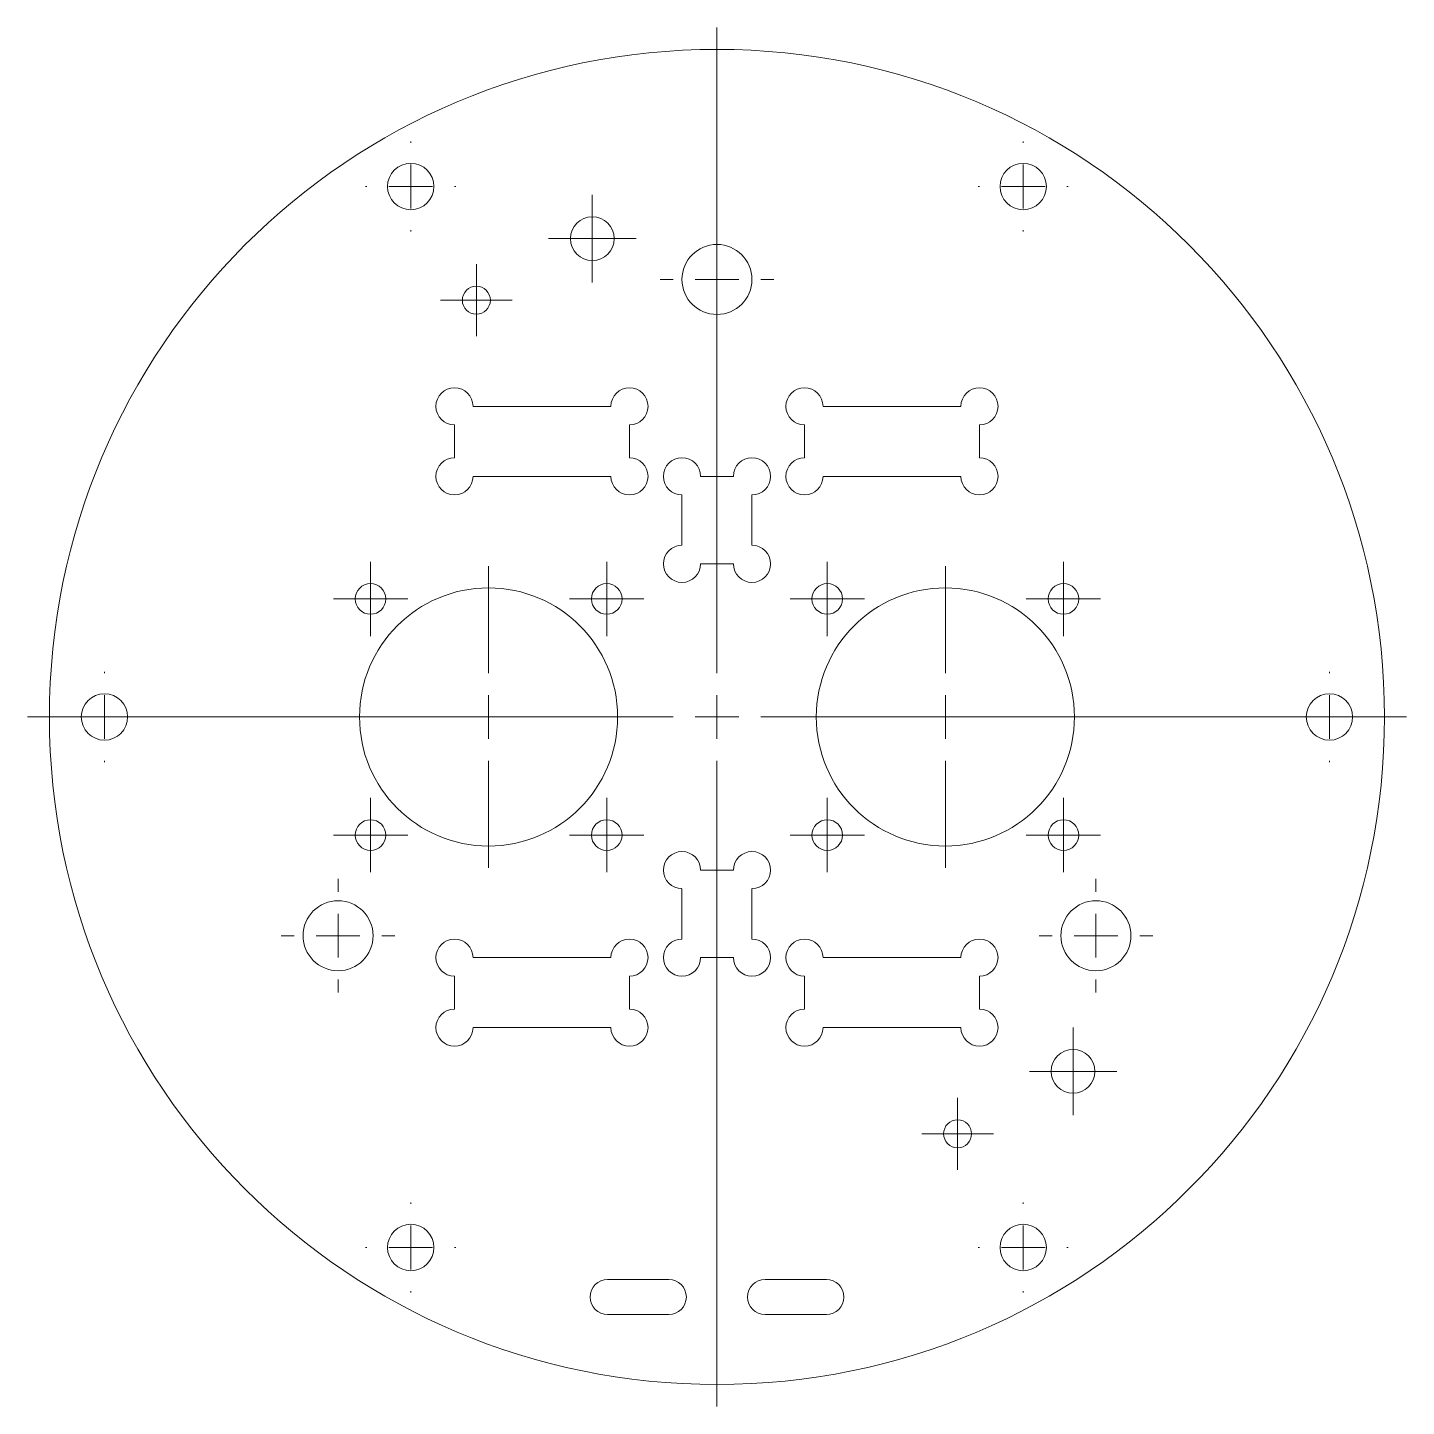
# Model space of a CAD drawing. Header units: millimetres. Extents: x 24 to 181, y 107 to 265.
import ezdxf

# ---------------------------------------------------------------- set-up
doc = ezdxf.new("R2010")
doc.units = ezdxf.units.MM

# ---------------------------------------------------------------- blocks, each defined once
blk = doc.blocks.new('SW_CENTERMARKSYMBOL_0')
at = {"color": 0, "linetype": 'Continuous', "lineweight": 0}
for p, q in [((0, 5), (0, 78.79)), ((0, 0), (0, 2.5)), ((-5, 0), (-78.79, 0)), ((0, 0), (-2.5, 0)), ((0, 0), (0, -2.5)), ((0, 0), (2.5, 0)), ((5, 0), (78.79, 0)), ((0, -5), (0, -78.79))]:
    blk.add_line(p, q, dxfattribs=at)
blk = doc.blocks.new('SW_CENTERMARKSYMBOL_1')
at = {"color": 0, "linetype": 'Continuous', "lineweight": 0}
for p, q in [((0, 5), (0, 6.5)), ((0, 0), (0, 2.5)), ((-5, 0), (-6.5, 0)), ((0, 0), (-2.5, 0)), ((0, 0), (0, -2.5)), ((0, 0), (2.5, 0)), ((5, 0), (6.5, 0)), ((0, -5), (0, -6.5))]:
    blk.add_line(p, q, dxfattribs=at)
blk = doc.blocks.new('SW_CENTERMARKSYMBOL_2')
at = {"color": 0, "linetype": 'Continuous', "lineweight": 0}
for p, q in [((0, 5), (0, 6.5)), ((0, 0), (0, 2.5)), ((-5, 0), (-6.5, 0)), ((0, 0), (-2.5, 0)), ((0, 0), (0, -2.5)), ((0, 0), (2.5, 0)), ((5, 0), (6.5, 0)), ((0, -5), (0, -6.5))]:
    blk.add_line(p, q, dxfattribs=at)
blk = doc.blocks.new('SW_CENTERMARKSYMBOL_3')
at = {"color": 0, "linetype": 'Continuous', "lineweight": 0}
for p, q in [((0, 5), (0, 6.5)), ((0, 0), (0, 2.5)), ((-5, 0), (-6.5, 0)), ((0, 0), (-2.5, 0)), ((0, 0), (0, -2.5)), ((0, 0), (2.5, 0)), ((5, 0), (6.5, 0)), ((0, -5), (0, -6.5))]:
    blk.add_line(p, q, dxfattribs=at)
blk = doc.blocks.new('SW_CENTERMARKSYMBOL_4')
at = {"color": 0, "linetype": 'Continuous', "lineweight": 0}
for p, q in [((0, 5), (0, 17.25)), ((0, 0), (0, 2.5)), ((-5, 0), (-17.25, 0)), ((0, 0), (-2.5, 0)), ((0, 0), (0, -2.5)), ((0, 0), (2.5, 0)), ((5, 0), (17.25, 0)), ((0, -5), (0, -17.25))]:
    blk.add_line(p, q, dxfattribs=at)
blk = doc.blocks.new('SW_CENTERMARKSYMBOL_5')
at = {"color": 0, "linetype": 'Continuous', "lineweight": 0}
for p, q in [((0, 2.5), (0, 4.25)), ((0, 0), (0, 2.5)), ((-2.5, 0), (-4.25, 0)), ((0, 0), (-2.5, 0)), ((0, 0), (0, -2.5)), ((0, 0), (2.5, 0)), ((2.5, 0), (4.25, 0)), ((0, -2.5), (0, -4.25))]:
    blk.add_line(p, q, dxfattribs=at)
blk = doc.blocks.new('SW_CENTERMARKSYMBOL_6')
at = {"color": 0, "linetype": 'Continuous', "lineweight": 0}
for p, q in [((0, 2.5), (0, 4.25)), ((0, 0), (0, 2.5)), ((-2.5, 0), (-4.25, 0)), ((0, 0), (-2.5, 0)), ((0, 0), (0, -2.5)), ((0, 0), (2.5, 0)), ((2.5, 0), (4.25, 0)), ((0, -2.5), (0, -4.25))]:
    blk.add_line(p, q, dxfattribs=at)
blk = doc.blocks.new('SW_CENTERMARKSYMBOL_7')
at = {"color": 0, "linetype": 'Continuous', "lineweight": 0}
for p, q in [((0, 5), (0, 17.25)), ((0, 0), (0, 2.5)), ((-5, 0), (-17.25, 0)), ((0, 0), (-2.5, 0)), ((0, 0), (0, -2.5)), ((0, 0), (2.5, 0)), ((5, 0), (17.25, 0)), ((0, -5), (0, -17.25))]:
    blk.add_line(p, q, dxfattribs=at)
blk = doc.blocks.new('SW_CENTERMARKSYMBOL_8')
at = {"color": 0, "linetype": 'Continuous', "lineweight": 0}
for p, q in [((0, 2.5), (0, 4.25)), ((0, 0), (0, 2.5)), ((-2.5, 0), (-4.25, 0)), ((0, 0), (-2.5, 0)), ((0, 0), (0, -2.5)), ((0, 0), (2.5, 0)), ((2.5, 0), (4.25, 0)), ((0, -2.5), (0, -4.25))]:
    blk.add_line(p, q, dxfattribs=at)
blk = doc.blocks.new('SW_CENTERMARKSYMBOL_9')
at = {"color": 0, "linetype": 'Continuous', "lineweight": 0}
for p, q in [((0, 2.5), (0, 4.25)), ((0, 0), (0, 2.5)), ((-2.5, 0), (-4.25, 0)), ((0, 0), (-2.5, 0)), ((0, 0), (0, -2.5)), ((0, 0), (2.5, 0)), ((2.5, 0), (4.25, 0)), ((0, -2.5), (0, -4.25))]:
    blk.add_line(p, q, dxfattribs=at)
blk = doc.blocks.new('SW_CENTERMARKSYMBOL_10')
at = {"color": 0, "linetype": 'Continuous', "lineweight": 0}
for p, q in [((0, 2.5), (0, 4.25)), ((0, 0), (0, 2.5)), ((-2.5, 0), (-4.25, 0)), ((0, 0), (-2.5, 0)), ((0, 0), (0, -2.5)), ((0, 0), (2.5, 0)), ((2.5, 0), (4.25, 0)), ((0, -2.5), (0, -4.25))]:
    blk.add_line(p, q, dxfattribs=at)
blk = doc.blocks.new('SW_CENTERMARKSYMBOL_11')
at = {"color": 0, "linetype": 'Continuous', "lineweight": 0}
for p, q in [((0, 2.5), (0, 4.25)), ((0, 0), (0, 2.5)), ((-2.5, 0), (-4.25, 0)), ((0, 0), (-2.5, 0)), ((0, 0), (0, -2.5)), ((0, 0), (2.5, 0)), ((2.5, 0), (4.25, 0)), ((0, -2.5), (0, -4.25))]:
    blk.add_line(p, q, dxfattribs=at)
blk = doc.blocks.new('SW_CENTERMARKSYMBOL_12')
at = {"color": 0, "linetype": 'Continuous', "lineweight": 0}
for p, q in [((0, 2.5), (0, 4.25)), ((0, 0), (0, 2.5)), ((-2.5, 0), (-4.25, 0)), ((0, 0), (-2.5, 0)), ((0, 0), (0, -2.5)), ((0, 0), (2.5, 0)), ((2.5, 0), (4.25, 0)), ((0, -2.5), (0, -4.25))]:
    blk.add_line(p, q, dxfattribs=at)
blk = doc.blocks.new('SW_CENTERMARKSYMBOL_13')
at = {"color": 0, "linetype": 'Continuous', "lineweight": 0}
for p, q in [((0, 2.5), (0, 4.25)), ((0, 0), (0, 2.5)), ((-2.5, 0), (-4.25, 0)), ((0, 0), (-2.5, 0)), ((0, 0), (0, -2.5)), ((0, 0), (2.5, 0)), ((2.5, 0), (4.25, 0)), ((0, -2.5), (0, -4.25))]:
    blk.add_line(p, q, dxfattribs=at)
blk = doc.blocks.new('SW_CENTERMARKSYMBOL_14')
at = {"color": 0, "linetype": 'Continuous', "lineweight": 0}
for p, q in [((0, 5), (0, 5.15)), ((0, 0), (0, 2.5)), ((-5, 0), (-5.15, 0)), ((0, 0), (-2.5, 0)), ((0, 0), (0, -2.5)), ((0, 0), (2.5, 0)), ((5, 0), (5.15, 0)), ((0, -5), (0, -5.15))]:
    blk.add_line(p, q, dxfattribs=at)
blk = doc.blocks.new('SW_CENTERMARKSYMBOL_15')
at = {"color": 0, "linetype": 'Continuous', "lineweight": 0}
for p, q in [((0, 5), (0, 5.15)), ((0, 0), (0, 2.5)), ((-5, 0), (-5.15, 0)), ((0, 0), (-2.5, 0)), ((0, 0), (0, -2.5)), ((0, 0), (2.5, 0)), ((5, 0), (5.15, 0)), ((0, -5), (0, -5.15))]:
    blk.add_line(p, q, dxfattribs=at)
blk = doc.blocks.new('SW_CENTERMARKSYMBOL_16')
at = {"color": 0, "linetype": 'Continuous', "lineweight": 0}
for p, q in [((0, 5), (0, 5.15)), ((0, 0), (0, 2.5)), ((-5, 0), (-5.15, 0)), ((0, 0), (-2.5, 0)), ((0, 0), (0, -2.5)), ((0, 0), (2.5, 0)), ((5, 0), (5.15, 0)), ((0, -5), (0, -5.15))]:
    blk.add_line(p, q, dxfattribs=at)
blk = doc.blocks.new('SW_CENTERMARKSYMBOL_17')
at = {"color": 0, "linetype": 'Continuous', "lineweight": 0}
for p, q in [((0, 5), (0, 5.15)), ((0, 0), (0, 2.5)), ((-5, 0), (-5.15, 0)), ((0, 0), (-2.5, 0)), ((0, 0), (0, -2.5)), ((0, 0), (2.5, 0)), ((5, 0), (5.15, 0)), ((0, -5), (0, -5.15))]:
    blk.add_line(p, q, dxfattribs=at)
blk = doc.blocks.new('SW_CENTERMARKSYMBOL_18')
at = {"color": 0, "linetype": 'Continuous', "lineweight": 0}
for p, q in [((0, 5), (0, 5.15)), ((0, 0), (0, 2.5)), ((-5, 0), (-5.15, 0)), ((0, 0), (-2.5, 0)), ((0, 0), (0, -2.5)), ((0, 0), (2.5, 0)), ((5, 0), (5.15, 0)), ((0, -5), (0, -5.15))]:
    blk.add_line(p, q, dxfattribs=at)
blk = doc.blocks.new('SW_CENTERMARKSYMBOL_19')
at = {"color": 0, "linetype": 'Continuous', "lineweight": 0}
for p, q in [((0, 5), (0, 5.15)), ((0, 0), (0, 2.5)), ((-5, 0), (-5.15, 0)), ((0, 0), (-2.5, 0)), ((0, 0), (0, -2.5)), ((0, 0), (2.5, 0)), ((5, 0), (5.15, 0)), ((0, -5), (0, -5.15))]:
    blk.add_line(p, q, dxfattribs=at)
blk = doc.blocks.new('SW_CENTERMARKSYMBOL_20')
at = {"color": 0, "linetype": 'Continuous', "lineweight": 0}
for p, q in [((0, 2.5), (0, 4.1)), ((0, 0), (0, 2.5)), ((-2.5, 0), (-4.1, 0)), ((0, 0), (-2.5, 0)), ((0, 0), (0, -2.5)), ((0, 0), (2.5, 0)), ((2.5, 0), (4.1, 0)), ((0, -2.5), (0, -4.1))]:
    blk.add_line(p, q, dxfattribs=at)
blk = doc.blocks.new('SW_CENTERMARKSYMBOL_21')
at = {"color": 0, "linetype": 'Continuous', "lineweight": 0}
for p, q in [((0, 2.5), (0, 4.1)), ((0, 0), (0, 2.5)), ((-2.5, 0), (-4.1, 0)), ((0, 0), (-2.5, 0)), ((0, 0), (0, -2.5)), ((0, 0), (2.5, 0)), ((2.5, 0), (4.1, 0)), ((0, -2.5), (0, -4.1))]:
    blk.add_line(p, q, dxfattribs=at)
blk = doc.blocks.new('SW_CENTERMARKSYMBOL_22')
at = {"color": 0, "linetype": 'Continuous', "lineweight": 0}
for p, q in [((0, 2.5), (0, 5)), ((0, 0), (0, 2.5)), ((-2.5, 0), (-5, 0)), ((0, 0), (-2.5, 0)), ((0, 0), (0, -2.5)), ((0, 0), (2.5, 0)), ((2.5, 0), (5, 0)), ((0, -2.5), (0, -5))]:
    blk.add_line(p, q, dxfattribs=at)
blk = doc.blocks.new('SW_CENTERMARKSYMBOL_23')
at = {"color": 0, "linetype": 'Continuous', "lineweight": 0}
for p, q in [((0, 2.5), (0, 5)), ((0, 0), (0, 2.5)), ((-2.5, 0), (-5, 0)), ((0, 0), (-2.5, 0)), ((0, 0), (0, -2.5)), ((0, 0), (2.5, 0)), ((2.5, 0), (5, 0)), ((0, -2.5), (0, -5))]:
    blk.add_line(p, q, dxfattribs=at)

msp = doc.modelspace()

# ---------------------------------------------------------------- linework, layer by layer
at = {"color": 7, "linetype": 'Continuous', "lineweight": 15}
for p, q in [((90.49, 221.27), (74.74, 221.27)), ((130.49, 221.27), (114.74, 221.27)), ((72.61, 219.14), (72.61, 215.39)), ((92.61, 215.39), (92.61, 219.14)), ((112.61, 219.14), (112.61, 215.39)), ((132.61, 215.39), (132.61, 219.14)), ((74.74, 213.27), (90.49, 213.27)), ((104.49, 213.27), (100.74, 213.27)), ((114.74, 213.27), (130.49, 213.27)), ((98.61, 211.14), (98.61, 205.39)), ((106.61, 205.39), (106.61, 211.14)), ((100.74, 203.27), (104.49, 203.27)), ((104.49, 168.27), (100.74, 168.27)), ((98.61, 166.14), (98.61, 160.39)), ((106.61, 160.39), (106.61, 166.14)), ((90.49, 158.27), (74.74, 158.27)), ((100.74, 158.27), (104.49, 158.27)), ((130.49, 158.27), (114.74, 158.27)), ((72.61, 156.14), (72.61, 152.39)), ((92.61, 152.39), (92.61, 156.14)), ((112.61, 156.14), (112.61, 152.39)), ((132.61, 152.39), (132.61, 156.14)), ((74.74, 150.27), (90.49, 150.27)), ((114.74, 150.27), (130.49, 150.27)), ((97.11, 121.48), (90.11, 121.48)), ((115.11, 121.48), (108.11, 121.48)), ((90.11, 117.48), (97.11, 117.48)), ((108.11, 117.48), (115.11, 117.48))]:
    msp.add_line(p, q, dxfattribs=at)
for centre, radius in [((102.61, 185.77), 76.29), ((67.61, 246.39), 2.65), ((137.61, 246.39), 2.65), ((88.36, 240.44), 2.5), ((102.61, 235.77), 4), ((75.11, 233.4), 1.6), ((63.02, 199.26), 1.75), ((76.51, 185.77), 14.75), ((90.01, 199.26), 1.75), ((115.22, 199.26), 1.75), ((128.71, 185.77), 14.75), ((142.21, 199.26), 1.75), ((32.61, 185.77), 2.65), ((172.61, 185.77), 2.65), ((63.02, 172.27), 1.75), ((90.01, 172.27), 1.75), ((115.22, 172.27), 1.75), ((142.21, 172.27), 1.75), ((59.31, 160.77), 4), ((145.92, 160.77), 4), ((143.31, 145.27), 2.5), ((130.11, 138.13), 1.6), ((67.61, 125.14), 2.65), ((137.61, 125.14), 2.65)]:
    msp.add_circle(centre, radius, dxfattribs=at)
for centre, radius, start, end in [((72.61, 221.27), 2.12, 0, 270), ((92.61, 221.27), 2.12, 270, 180), ((112.61, 221.27), 2.12, 0, 270), ((132.61, 221.27), 2.12, 270, 180), ((72.61, 213.27), 2.12, 90, 0), ((92.61, 213.27), 2.12, 180, 90), ((98.61, 213.27), 2.12, 0, 270), ((106.61, 213.27), 2.12, 270, 180), ((112.61, 213.27), 2.12, 90, 0), ((132.61, 213.27), 2.12, 180, 90), ((98.61, 203.27), 2.12, 90, 0), ((106.61, 203.27), 2.12, 180, 90), ((98.61, 168.27), 2.12, 0, 270), ((106.61, 168.27), 2.12, 270, 180), ((72.61, 158.27), 2.12, 0, 270), ((92.61, 158.27), 2.12, 270, 180), ((98.61, 158.27), 2.12, 90, 0), ((106.61, 158.27), 2.12, 180, 90), ((112.61, 158.27), 2.12, 0, 270), ((132.61, 158.27), 2.12, 270, 180), ((72.61, 150.27), 2.12, 90, 0), ((92.61, 150.27), 2.12, 180, 90), ((112.61, 150.27), 2.12, 90, 0), ((132.61, 150.27), 2.12, 180, 90), ((90.11, 119.48), 2, 90, 270), ((97.11, 119.48), 2, 270, 90), ((108.11, 119.48), 2, 90, 270), ((115.11, 119.48), 2, 270, 90)]:
    msp.add_arc(centre, radius, start, end, dxfattribs=at)

# ---------------------------------------------------------------- block references
at = {"color": 7, "linetype": 'Continuous', "lineweight": 0}
for name, p in [('SW_CENTERMARKSYMBOL_0', (102.61, 185.77)), ('SW_CENTERMARKSYMBOL_18', (67.61, 246.39)), ('SW_CENTERMARKSYMBOL_19', (137.61, 246.39)), ('SW_CENTERMARKSYMBOL_22', (88.36, 240.44)), ('SW_CENTERMARKSYMBOL_1', (102.61, 235.77)), ('SW_CENTERMARKSYMBOL_20', (75.11, 233.4)), ('SW_CENTERMARKSYMBOL_13', (63.02, 199.26)), ('SW_CENTERMARKSYMBOL_12', (90.01, 199.26)), ('SW_CENTERMARKSYMBOL_10', (115.22, 199.26)), ('SW_CENTERMARKSYMBOL_6', (142.21, 199.26)), ('SW_CENTERMARKSYMBOL_7', (76.51, 185.77)), ('SW_CENTERMARKSYMBOL_4', (128.71, 185.77)), ('SW_CENTERMARKSYMBOL_17', (32.61, 185.77)), ('SW_CENTERMARKSYMBOL_14', (172.61, 185.77)), ('SW_CENTERMARKSYMBOL_5', (63.02, 172.27)), ('SW_CENTERMARKSYMBOL_11', (90.01, 172.27)), ('SW_CENTERMARKSYMBOL_9', (115.22, 172.27)), ('SW_CENTERMARKSYMBOL_8', (142.21, 172.27)), ('SW_CENTERMARKSYMBOL_3', (59.31, 160.77)), ('SW_CENTERMARKSYMBOL_2', (145.92, 160.77)), ('SW_CENTERMARKSYMBOL_23', (143.31, 145.27)), ('SW_CENTERMARKSYMBOL_21', (130.11, 138.13)), ('SW_CENTERMARKSYMBOL_16', (67.61, 125.14)), ('SW_CENTERMARKSYMBOL_15', (137.61, 125.14))]:
    msp.add_blockref(name, p, dxfattribs=at)

doc.saveas('drawing.dxf')
